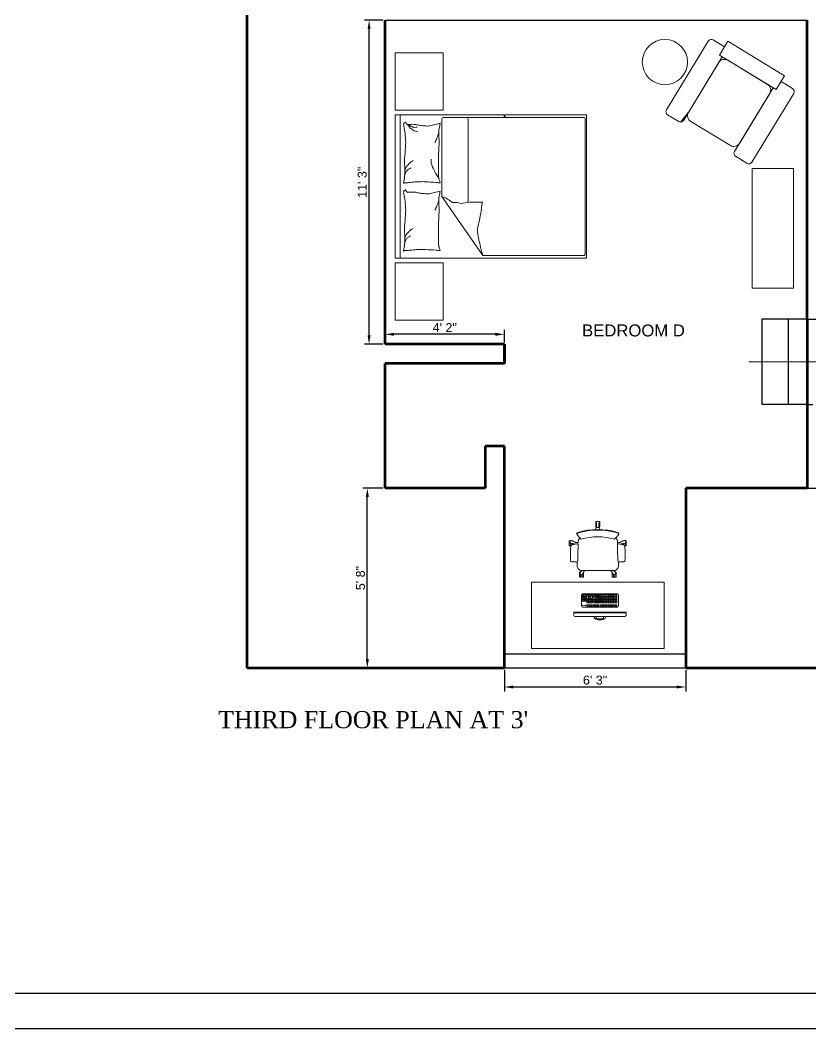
# Model space of a CAD drawing. Header units: millimetres. Extents: x 148 to 2418, y -847 to 707.
# Drawn here: x 1001.7 to 1333, y -847.5 to -424.7 of the extents above; entities that cross this region are included whole.
import ezdxf

# ---------------------------------------------------------------- set-up
doc = ezdxf.new("R2010")
doc.units = ezdxf.units.MM
doc.linetypes.add('ACAD_ISO03W100', pattern=[30, 12, -18])
for name, color, linetype in [('A-DECK-LITE', 250, 'Continuous'), ('A-DETL-FINE', 250, 'Continuous'), ('A-DETL-LITE', 250, 'Continuous'), ('A-DIMS-CRIT', 250, 'Continuous'), ('A-ROOM-NAME', 250, 'Continuous'), ('A-WALL-EXTR-HEVY', 250, 'Continuous'), ('A-WALL-INTR-MEDM', 250, 'Continuous'), ('Title Blocks', 250, 'Continuous')]:
    doc.layers.add(name, color=color, linetype=linetype)
doc.styles.add('DIM_FONT', font='SIMPLEX.shx', dxfattribs={"width": 0.8})
doc.styles.get("Standard").update_dxf_attribs({"font": 'Arial.ttf'})
doc.dimstyles.new('ISO-25', dxfattribs={"dimtxt": 2.5, "dimasz": 2.5, "dimexe": 1.25, "dimexo": 0.625, "dimtad": 1, "dimtxsty": 'Standard', "dimcen": 2.5, "dimadec": 0, "dimazin": 0, "dimtfac": 1, "dimtmove": 0, "dimatfit": 3, "dimfxl": 1, "dimarcsym": 0})

# ---------------------------------------------------------------- blocks, each defined once
blk = doc.blocks.new('*D30')
at = {"layer": 'A-DIMS-CRIT', "color": 0, "lineweight": -2, "transparency": 16777216}
for p, q in [((1153.65, -424.74), (1146.02, -424.74)), ((1147.89, -556.84), (1147.89, -428.49)), ((1153.65, -560.59), (1146.02, -560.59))]:
    blk.add_line(p, q, dxfattribs=at)
at = {"layer": 'A-DIMS-CRIT', "color": 0, "transparency": 16777216}
for points in [[(1147.27, -428.49), (1148.52, -428.49), (1147.89, -424.74)], [(1147.27, -556.84), (1148.52, -556.84), (1147.89, -560.59)]]:
    blk.add_solid(points, dxfattribs=at)
at = {"layer": 'Defpoints', "color": 0, "transparency": 16777216}
for p in [(1147.89, -424.74), (1154.58, -424.74), (1154.58, -560.59)]:
    blk.add_point(p, dxfattribs=at)
at = {"layer": 'A-DIMS-CRIT', "color": 0, "transparency": 16777216, "insert": (1145.04, -492.67), "char_height": 3.75, "attachment_point": 5, "rotation": 90}
blk.add_mtext('11\' 3"', dxfattribs=at)
blk = doc.blocks.new('*D36')
at = {"layer": 'A-WALL-EXTR-HEVY', "color": 0, "lineweight": -2, "transparency": 16777216}
for p, q in [((1204.57, -697.15), (1204.57, -706.08)), ((1280.57, -697.15), (1280.57, -706.08)), ((1208.32, -704.2), (1276.82, -704.2))]:
    blk.add_line(p, q, dxfattribs=at)
at = {"layer": 'A-WALL-EXTR-HEVY', "color": 0, "transparency": 16777216}
for points in [[(1208.32, -703.58), (1208.32, -704.83), (1204.57, -704.2)], [(1276.82, -703.58), (1276.82, -704.83), (1280.57, -704.2)]]:
    blk.add_solid(points, dxfattribs=at)
at = {"layer": 'Defpoints', "color": 0, "transparency": 16777216}
for p in [(1204.57, -696.21), (1280.57, -696.21), (1280.57, -704.2)]:
    blk.add_point(p, dxfattribs=at)
at = {"layer": 'A-WALL-EXTR-HEVY', "color": 0, "transparency": 16777216, "insert": (1242.57, -701.35), "char_height": 3.75, "attachment_point": 5}
blk.add_mtext('6\' 3"', dxfattribs=at)
blk = doc.blocks.new('*D38')
at = {"layer": 'A-WALL-EXTR-HEVY', "color": 0, "lineweight": -2, "transparency": 16777216}
for p, q in [((1153.65, -620.89), (1145.29, -620.89)), ((1147.16, -692.46), (1147.16, -624.64)), ((1203.63, -696.21), (1145.29, -696.21))]:
    blk.add_line(p, q, dxfattribs=at)
at = {"layer": 'A-WALL-EXTR-HEVY', "color": 0, "transparency": 16777216}
for points in [[(1146.54, -624.64), (1147.79, -624.64), (1147.16, -620.89)], [(1146.54, -692.46), (1147.79, -692.46), (1147.16, -696.21)]]:
    blk.add_solid(points, dxfattribs=at)
at = {"layer": 'Defpoints', "color": 0, "transparency": 16777216}
for p in [(1147.16, -620.89), (1154.58, -620.89), (1204.57, -696.21)]:
    blk.add_point(p, dxfattribs=at)
at = {"layer": 'A-WALL-EXTR-HEVY', "color": 0, "transparency": 16777216, "insert": (1144.31, -658.55), "char_height": 3.75, "attachment_point": 5, "rotation": 90}
blk.add_mtext('5\' 8"', dxfattribs=at)
blk = doc.blocks.new('*D39')
at = {"layer": 'A-WALL-EXTR-HEVY', "color": 0, "lineweight": -2, "transparency": 16777216}
for p, q in [((1154.58, -559.65), (1154.58, -554.52)), ((1200.82, -556.4), (1158.33, -556.4)), ((1204.57, -559.65), (1204.57, -554.52))]:
    blk.add_line(p, q, dxfattribs=at)
at = {"layer": 'A-WALL-EXTR-HEVY', "color": 0, "transparency": 16777216}
for points in [[(1158.33, -555.77), (1158.33, -557.02), (1154.58, -556.4)], [(1200.82, -555.77), (1200.82, -557.02), (1204.57, -556.4)]]:
    blk.add_solid(points, dxfattribs=at)
at = {"layer": 'Defpoints', "color": 0, "transparency": 16777216}
for p in [(1154.58, -556.4), (1154.58, -560.59), (1204.57, -560.59)]:
    blk.add_point(p, dxfattribs=at)
at = {"layer": 'A-WALL-EXTR-HEVY', "color": 0, "transparency": 16777216, "insert": (1179.58, -553.58), "char_height": 3.75, "attachment_point": 5}
blk.add_mtext('4\' 2"', dxfattribs=at)

msp = doc.modelspace()

# ---------------------------------------------------------------- linework, layer by layer
at = {"layer": 'A-DECK-LITE', "lineweight": 25}
msp.add_line((1323.472, -550.114), (1323.472, -585.838), dxfattribs=at)
at = {"layer": 'A-DETL-FINE', "lineweight": 9}
for p, q in [((1272.475, -462.32), (1289.968, -433.535)), ((1292.063, -433.024), (1296.817, -435.913)), ((1298.243, -433.588), (1294.696, -439.425)), ((1321.994, -448.022), (1298.243, -433.588)), ((1158.857, -438.415), (1178.883, -438.415)), ((1158.857, -462.446), (1158.857, -438.415)), ((1178.883, -438.415), (1178.883, -462.446)), ((1318.447, -453.859), (1294.696, -439.425)), ((1295.85, -440.133), (1279.716, -466.72)), ((1281.725, -463.409), (1294.441, -442.485)), ((1298.212, -441.564), (1314.833, -451.665)), ((1318.447, -453.859), (1321.994, -448.022)), ((1325.282, -453.323), (1320.528, -450.434)), ((1317.18, -453.089), (1300.976, -479.752)), ((1315.753, -455.436), (1303.037, -476.361)), ((1308.301, -484.203), (1325.793, -455.418)), ((1178.883, -462.446), (1158.857, -462.446)), ((1238.961, -464.446), (1158.857, -464.446)), ((1158.857, -464.446), (1158.857, -524.524)), ((1160.955, -464.446), (1160.955, -524.524)), ((1238.961, -524.524), (1238.961, -464.446)), ((1277.67, -467.262), (1272.987, -464.415)), ((1176.412, -468.265), (1173.105, -469.092)), ((1177.615, -467.964), (1176.412, -468.265)), ((1178.424, -498.63), (1178.424, -466.281)), ((1179.225, -465.48), (1237.672, -465.48)), ((1189.342, -466.281), (1189.342, -501.105)), ((1238.473, -466.281), (1238.473, -522.584)), ((1299.265, -477.281), (1282.645, -467.181)), ((1301.419, -481.805), (1306.206, -484.714)), ((1176.412, -496.671), (1173.105, -497.499)), ((1177.615, -496.37), (1176.412, -496.671)), ((1178.424, -498.63), (1195.542, -523.385)), ((1186.339, -501.534), (1190.161, -500.988)), ((1190.161, -500.988), (1195.373, -501.058)), ((1237.672, -523.385), (1195.542, -523.385)), ((1158.857, -524.524), (1238.961, -524.524)), ((1158.857, -526.422), (1178.883, -526.422)), ((1158.857, -550.453), (1158.857, -526.422)), ((1178.883, -526.422), (1178.883, -550.453)), ((1178.883, -550.453), (1158.857, -550.453)), ((1307.011, -567.976), (1364.445, -567.976)), ((1242.959, -637.312), (1242.827, -638.213)), ((1244.489, -637.312), (1242.959, -637.312)), ((1244.62, -638.213), (1244.489, -637.312)), ((1234.987, -644.238), (1232.961, -644.646)), ((1252.46, -644.24), (1254.485, -644.649)), ((1215.968, -660.302), (1271.492, -660.302)), ((1215.968, -688.064), (1215.968, -660.302)), ((1271.492, -660.302), (1271.492, -688.064)), ((1255.547, -672.786), (1233.654, -672.786)), ((1233.654, -672.786), (1233.654, -673.154)), ((1233.654, -674.195), (1233.654, -673.154)), ((1255.547, -673.154), (1233.654, -673.154)), ((1233.654, -673.154), (1233.654, -674.195)), ((1233.654, -673.154), (1255.547, -673.154)), ((1255.027, -674.716), (1234.174, -674.716)), ((1234.174, -674.716), (1255.027, -674.716)), ((1242.142, -675.018), (1242.142, -674.716)), ((1243.088, -674.716), (1246.113, -674.716)), ((1243.088, -675.659), (1243.088, -674.716)), ((1246.113, -675.659), (1243.088, -675.659)), ((1246.113, -674.716), (1246.113, -675.659)), ((1247.051, -674.999), (1247.051, -674.716)), ((1255.547, -673.154), (1255.547, -672.786)), ((1255.547, -673.154), (1255.547, -674.195)), ((1255.547, -674.195), (1255.547, -673.154)), ((1271.492, -688.064), (1215.968, -688.064))]:
    msp.add_line(p, q, dxfattribs=at)
at = {"layer": 'A-DETL-FINE', "lineweight": 9, "ltscale": 2}
for p, q in [((1243.02, -634.909), (1242.888, -635.033)), ((1242.888, -635.033), (1242.888, -636.868)), ((1242.888, -636.868), (1243.02, -636.991)), ((1243.02, -634.909), (1243.178, -634.909)), ((1243.02, -636.991), (1243.215, -636.991)), ((1243.224, -635.976), (1243.212, -637.312)), ((1244.207, -635.976), (1244.219, -637.312)), ((1244.412, -636.991), (1244.216, -636.991)), ((1244.412, -634.909), (1244.253, -634.909)), ((1244.412, -634.909), (1244.544, -635.033)), ((1244.543, -636.868), (1244.412, -636.991)), ((1244.544, -635.033), (1244.543, -636.868)), ((1231.908, -642.992), (1231.776, -643.116)), ((1231.776, -643.116), (1231.776, -644.951)), ((1231.776, -644.951), (1231.908, -645.074)), ((1231.908, -642.992), (1232.067, -642.992)), ((1231.908, -645.074), (1232.245, -645.074)), ((1232.245, -645.074), (1232.28, -645.039)), ((1232.28, -645.039), (1232.28, -643.981)), ((1232.315, -645.039), (1232.315, -644)), ((1232.315, -645.039), (1232.473, -645.039)), ((1232.892, -644.663), (1232.892, -644.04)), ((1232.927, -644.653), (1232.928, -644.042)), ((1233.076, -644.073), (1233.534, -644.226)), ((1233.3, -642.993), (1233.141, -642.993)), ((1233.3, -642.993), (1233.432, -643.116)), ((1233.38, -643.138), (1234.897, -643.616)), ((1233.432, -643.116), (1233.432, -643.155)), ((1233.432, -644.192), (1233.432, -644.41)), ((1234.182, -643.781), (1234.507, -643.701)), ((1235.408, -644.422), (1235.451, -643.425)), ((1252.038, -644.424), (1251.996, -643.428)), ((1254.066, -643.141), (1252.55, -643.619)), ((1253.265, -643.784), (1252.939, -643.704)), ((1254.37, -644.076), (1253.912, -644.229)), ((1254.014, -644.195), (1254.014, -644.413)), ((1254.147, -642.996), (1254.015, -643.119)), ((1254.015, -643.119), (1254.015, -643.157)), ((1254.147, -642.996), (1254.305, -642.996)), ((1254.519, -644.656), (1254.519, -644.045)), ((1254.554, -644.666), (1254.554, -644.043)), ((1255.131, -645.042), (1254.973, -645.042)), ((1255.131, -645.042), (1255.131, -644.003)), ((1255.166, -645.042), (1255.166, -643.984)), ((1255.201, -645.078), (1255.166, -645.042)), ((1255.538, -645.078), (1255.201, -645.078)), ((1255.538, -642.996), (1255.38, -642.996)), ((1255.538, -642.996), (1255.67, -643.119)), ((1255.67, -644.954), (1255.538, -645.078)), ((1255.67, -643.119), (1255.67, -644.954)), ((1234.559, -651.773), (1233.098, -651.785)), ((1235.03, -653.313), (1235.102, -651.61)), ((1252.414, -653.315), (1252.342, -651.612)), ((1254.346, -651.788), (1252.885, -651.775)), ((1236.162, -656.058), (1236.03, -656.182)), ((1236.03, -656.182), (1236.03, -658.017)), ((1236.03, -658.017), (1236.162, -658.14)), ((1236.162, -656.058), (1236.337, -656.058)), ((1236.162, -658.14), (1236.499, -658.14)), ((1236.499, -658.14), (1236.534, -658.105)), ((1236.534, -658.105), (1236.534, -657.047)), ((1236.569, -658.105), (1236.569, -657.065)), ((1236.569, -658.105), (1237.146, -658.105)), ((1236.846, -655.649), (1237.042, -655.374)), ((1236.932, -655.374), (1250.528, -655.376)), ((1237.146, -658.105), (1237.146, -657.066)), ((1237.181, -658.105), (1237.181, -657.047)), ((1237.217, -658.14), (1237.181, -658.105)), ((1237.554, -658.14), (1237.217, -658.14)), ((1237.685, -658.017), (1237.554, -658.14)), ((1237.641, -656.226), (1238.272, -655.375)), ((1237.686, -656.166), (1237.685, -658.017)), ((1249.802, -656.228), (1249.171, -655.376)), ((1249.757, -656.168), (1249.757, -658.019)), ((1249.757, -658.019), (1249.889, -658.142)), ((1249.889, -658.142), (1250.226, -658.142)), ((1250.226, -658.142), (1250.261, -658.107)), ((1250.261, -658.107), (1250.261, -657.049)), ((1250.296, -658.107), (1250.296, -657.067)), ((1250.873, -658.107), (1250.296, -658.107)), ((1250.597, -655.651), (1250.401, -655.376)), ((1250.873, -658.107), (1250.873, -657.067)), ((1250.908, -658.107), (1250.908, -657.049)), ((1250.944, -658.142), (1250.908, -658.107)), ((1251.281, -658.142), (1250.944, -658.142)), ((1251.281, -656.06), (1251.106, -656.06)), ((1251.281, -656.06), (1251.413, -656.184)), ((1251.413, -658.019), (1251.281, -658.142)), ((1251.413, -656.184), (1251.413, -658.019))]:
    msp.add_line(p, q, dxfattribs=at)
at = {"layer": 'A-DETL-FINE', "lineweight": 5}
for p, q in [((1236.843, -665.683), (1236.843, -670.195)), ((1236.898, -665.57), (1237.51, -665.57)), ((1236.898, -665.57), (1236.898, -666.119)), ((1237.51, -666.119), (1236.898, -666.119)), ((1236.898, -666.224), (1237.51, -666.224)), ((1236.898, -666.224), (1236.898, -666.773)), ((1237.51, -666.773), (1236.898, -666.773)), ((1236.898, -666.964), (1237.51, -666.964)), ((1236.898, -666.964), (1236.898, -667.513)), ((1237.51, -667.513), (1236.898, -667.513)), ((1236.898, -667.688), (1237.51, -667.688)), ((1236.898, -667.688), (1236.898, -668.237)), ((1251.939, -665.163), (1237.364, -665.163)), ((1237.51, -665.57), (1237.51, -666.119)), ((1237.51, -666.224), (1237.51, -666.773)), ((1237.51, -666.964), (1237.51, -667.513)), ((1237.51, -667.688), (1237.51, -668.237)), ((1237.598, -665.57), (1238.911, -665.57)), ((1237.598, -665.57), (1237.598, -666.119)), ((1238.911, -666.119), (1237.598, -666.119)), ((1237.598, -666.224), (1238.21, -666.224)), ((1237.598, -666.224), (1237.598, -666.773)), ((1238.21, -666.773), (1237.598, -666.773)), ((1237.598, -666.964), (1238.21, -666.964)), ((1237.598, -666.964), (1237.598, -667.513)), ((1238.21, -667.513), (1237.598, -667.513)), ((1237.598, -667.688), (1238.21, -667.688)), ((1237.598, -667.688), (1237.598, -668.237)), ((1238.21, -666.224), (1238.21, -666.773)), ((1238.21, -666.964), (1238.21, -667.513)), ((1238.21, -667.688), (1238.21, -668.237)), ((1238.299, -665.57), (1238.911, -665.57)), ((1238.911, -666.119), (1238.299, -666.119)), ((1238.299, -666.224), (1238.911, -666.224)), ((1238.299, -666.224), (1238.299, -666.773)), ((1238.911, -666.773), (1238.299, -666.773)), ((1238.299, -666.964), (1238.911, -666.964)), ((1238.299, -666.964), (1238.299, -667.513)), ((1238.911, -667.513), (1238.299, -667.513)), ((1238.299, -667.688), (1238.911, -667.688)), ((1238.299, -667.688), (1238.299, -668.237)), ((1238.911, -665.57), (1238.911, -666.119)), ((1238.911, -666.224), (1238.911, -666.773)), ((1238.911, -666.964), (1238.911, -667.513)), ((1238.911, -667.688), (1238.911, -668.237)), ((1239.158, -665.57), (1239.769, -665.57)), ((1239.158, -665.57), (1239.158, -666.119)), ((1239.769, -666.119), (1239.158, -666.119)), ((1239.158, -666.964), (1239.769, -666.964)), ((1239.158, -666.964), (1239.158, -667.513)), ((1239.769, -667.513), (1239.158, -667.513)), ((1239.158, -667.688), (1239.769, -667.688)), ((1239.158, -667.688), (1239.158, -668.237)), ((1239.769, -665.57), (1239.769, -666.119)), ((1239.769, -665.57), (1239.769, -666.119)), ((1239.769, -666.964), (1239.769, -667.513)), ((1239.769, -666.964), (1239.769, -667.513)), ((1239.769, -667.688), (1239.769, -668.237)), ((1239.769, -667.688), (1239.769, -668.237)), ((1239.859, -665.567), (1240.471, -665.567)), ((1239.859, -665.567), (1239.859, -666.116)), ((1240.471, -666.116), (1239.859, -666.116)), ((1239.859, -666.294), (1240.471, -666.294)), ((1239.859, -666.294), (1239.859, -666.843)), ((1240.471, -666.843), (1239.859, -666.843)), ((1239.859, -666.964), (1240.471, -666.964)), ((1239.859, -666.964), (1239.859, -667.513)), ((1240.471, -667.513), (1239.859, -667.513)), ((1239.859, -667.688), (1240.471, -667.688)), ((1239.859, -667.688), (1239.859, -668.237)), ((1240.471, -665.567), (1240.471, -666.116)), ((1240.471, -665.567), (1240.471, -666.116)), ((1240.471, -666.294), (1240.471, -666.843)), ((1240.471, -666.294), (1240.471, -666.843)), ((1240.471, -666.964), (1240.471, -667.513)), ((1240.471, -666.964), (1240.471, -667.513)), ((1240.471, -667.688), (1240.471, -668.237)), ((1240.471, -667.688), (1240.471, -668.237)), ((1240.56, -665.57), (1241.172, -665.57)), ((1240.56, -665.57), (1240.56, -666.119)), ((1241.172, -666.119), (1240.56, -666.119)), ((1240.56, -666.964), (1241.172, -666.964)), ((1240.56, -666.964), (1240.56, -667.513)), ((1241.172, -667.513), (1240.56, -667.513)), ((1240.56, -667.688), (1241.172, -667.688)), ((1240.56, -667.688), (1240.56, -668.237)), ((1241.172, -665.57), (1241.172, -666.119)), ((1241.172, -665.57), (1241.172, -666.119)), ((1241.172, -666.964), (1241.172, -667.513)), ((1241.172, -666.964), (1241.172, -667.513)), ((1241.172, -667.688), (1241.172, -668.237)), ((1241.172, -667.688), (1241.172, -668.237)), ((1241.501, -665.566), (1242.529, -665.566)), ((1241.501, -666.11), (1241.501, -665.566)), ((1242.529, -666.115), (1241.501, -666.115)), ((1241.501, -666.224), (1243.233, -666.224)), ((1241.501, -666.768), (1241.501, -666.224)), ((1243.233, -666.768), (1241.501, -666.768)), ((1241.501, -667.507), (1241.501, -666.958)), ((1241.501, -666.958), (1242.793, -666.958)), ((1242.793, -667.507), (1241.501, -667.507)), ((1241.501, -668.232), (1241.501, -667.683)), ((1241.501, -667.683), (1242.4, -667.683)), ((1242.4, -667.683), (1242.4, -668.232)), ((1242.529, -665.566), (1242.529, -666.115)), ((1242.621, -665.566), (1243.233, -665.566)), ((1242.621, -665.566), (1243.233, -665.566)), ((1242.621, -665.566), (1242.621, -666.115)), ((1243.233, -666.115), (1242.621, -666.115)), ((1242.621, -667.688), (1243.233, -667.688)), ((1242.621, -667.688), (1242.621, -668.237)), ((1242.793, -666.958), (1242.793, -667.507)), ((1243.233, -665.566), (1243.233, -666.11)), ((1243.233, -665.566), (1243.233, -666.115)), ((1243.233, -665.566), (1243.233, -666.115)), ((1243.233, -666.224), (1243.233, -666.768)), ((1243.233, -667.688), (1243.233, -668.237)), ((1243.233, -667.688), (1243.233, -668.237)), ((1243.322, -665.566), (1243.934, -665.566)), ((1243.322, -665.566), (1243.322, -666.115)), ((1243.934, -666.115), (1243.322, -666.115)), ((1243.322, -666.224), (1243.934, -666.224)), ((1243.322, -666.224), (1243.322, -666.773)), ((1243.934, -666.773), (1243.322, -666.773)), ((1243.322, -666.964), (1243.934, -666.964)), ((1243.322, -666.964), (1243.322, -667.513)), ((1243.934, -667.513), (1243.322, -667.513)), ((1243.322, -667.688), (1243.934, -667.688)), ((1243.322, -667.688), (1243.322, -668.237)), ((1243.934, -665.566), (1243.934, -666.115)), ((1243.934, -665.566), (1243.934, -666.115)), ((1243.934, -666.224), (1243.934, -666.773)), ((1243.934, -666.224), (1243.934, -666.773)), ((1243.934, -666.964), (1243.934, -667.513)), ((1243.934, -666.964), (1243.934, -667.513)), ((1243.934, -667.688), (1243.934, -668.237)), ((1243.934, -667.688), (1243.934, -668.237)), ((1244.023, -665.566), (1244.635, -665.566)), ((1244.023, -665.566), (1244.023, -666.115)), ((1244.635, -666.115), (1244.023, -666.115)), ((1244.023, -666.224), (1244.635, -666.224)), ((1244.023, -666.224), (1244.023, -666.773)), ((1244.635, -666.773), (1244.023, -666.773)), ((1244.023, -666.964), (1244.635, -666.964)), ((1244.023, -666.964), (1244.023, -667.513)), ((1244.635, -667.513), (1244.023, -667.513)), ((1244.023, -667.688), (1244.635, -667.688)), ((1244.023, -667.688), (1244.023, -668.237)), ((1244.635, -665.566), (1244.635, -666.115)), ((1244.635, -665.566), (1244.635, -666.115)), ((1244.635, -666.224), (1244.635, -666.773)), ((1244.635, -666.224), (1244.635, -666.773)), ((1244.635, -666.964), (1244.635, -667.513)), ((1244.635, -666.964), (1244.635, -667.513)), ((1244.635, -667.688), (1244.635, -668.237)), ((1244.635, -667.688), (1244.635, -668.237)), ((1244.725, -665.566), (1248.142, -665.566)), ((1244.725, -665.566), (1244.725, -666.115)), ((1248.142, -666.115), (1244.725, -666.115)), ((1244.725, -666.224), (1245.336, -666.224)), ((1244.725, -666.224), (1244.725, -666.773)), ((1245.336, -666.773), (1244.725, -666.773)), ((1244.725, -666.964), (1245.336, -666.964)), ((1244.725, -666.964), (1244.725, -667.513)), ((1245.336, -667.513), (1244.725, -667.513)), ((1244.725, -667.688), (1245.336, -667.688)), ((1244.725, -667.688), (1244.725, -668.237)), ((1245.336, -666.224), (1245.336, -666.773)), ((1245.336, -666.224), (1245.336, -666.773)), ((1245.336, -666.964), (1245.336, -667.513)), ((1245.336, -666.964), (1245.336, -667.513)), ((1245.336, -667.688), (1245.336, -668.237)), ((1245.336, -667.688), (1245.336, -668.237)), ((1245.426, -665.566), (1246.038, -665.566)), ((1246.038, -666.115), (1245.426, -666.115)), ((1245.426, -666.224), (1246.038, -666.224)), ((1245.426, -666.224), (1245.426, -666.773)), ((1246.038, -666.773), (1245.426, -666.773)), ((1245.426, -666.964), (1246.038, -666.964)), ((1245.426, -666.964), (1245.426, -667.513)), ((1246.038, -667.513), (1245.426, -667.513)), ((1245.426, -667.688), (1246.038, -667.688)), ((1245.426, -667.688), (1245.426, -668.237)), ((1246.038, -666.224), (1246.038, -666.773)), ((1246.038, -666.224), (1246.038, -666.773)), ((1246.038, -666.964), (1246.038, -667.513)), ((1246.038, -666.964), (1246.038, -667.513)), ((1246.038, -667.688), (1246.038, -668.237)), ((1246.038, -667.688), (1246.038, -668.237)), ((1246.127, -665.566), (1246.739, -665.566)), ((1246.739, -666.115), (1246.127, -666.115)), ((1246.127, -666.224), (1246.739, -666.224)), ((1246.127, -666.224), (1246.127, -666.773)), ((1246.739, -666.773), (1246.127, -666.773)), ((1246.127, -666.964), (1246.739, -666.964)), ((1246.127, -666.964), (1246.127, -667.513)), ((1246.739, -667.513), (1246.127, -667.513)), ((1246.127, -667.688), (1246.739, -667.688)), ((1246.127, -667.688), (1246.127, -668.237)), ((1246.739, -666.224), (1246.739, -666.773)), ((1246.739, -666.224), (1246.739, -666.773)), ((1246.739, -666.964), (1246.739, -667.513)), ((1246.739, -666.964), (1246.739, -667.513)), ((1246.739, -667.688), (1246.739, -668.237)), ((1246.739, -667.688), (1246.739, -668.237)), ((1246.828, -665.566), (1247.44, -665.566)), ((1247.44, -666.115), (1246.828, -666.115)), ((1246.828, -666.224), (1247.44, -666.224)), ((1246.828, -666.224), (1246.828, -666.773)), ((1247.44, -666.773), (1246.828, -666.773)), ((1246.828, -666.964), (1247.44, -666.964)), ((1246.828, -666.964), (1246.828, -667.513)), ((1247.44, -667.513), (1246.828, -667.513)), ((1246.828, -667.688), (1247.44, -667.688)), ((1246.828, -667.688), (1246.828, -668.237)), ((1247.44, -666.224), (1247.44, -666.773)), ((1247.44, -666.224), (1247.44, -666.773)), ((1247.44, -666.964), (1247.44, -667.513)), ((1247.44, -666.964), (1247.44, -667.513)), ((1247.44, -667.688), (1247.44, -668.237)), ((1247.44, -667.688), (1247.44, -668.237)), ((1247.53, -665.566), (1248.142, -665.566)), ((1248.142, -666.115), (1247.53, -666.115)), ((1247.53, -666.224), (1248.142, -666.224)), ((1247.53, -666.224), (1247.53, -666.773)), ((1248.142, -666.773), (1247.53, -666.773)), ((1247.53, -666.964), (1248.142, -666.964)), ((1247.53, -666.964), (1247.53, -667.513)), ((1248.142, -667.513), (1247.53, -667.513)), ((1247.53, -667.688), (1248.142, -667.688)), ((1247.53, -667.688), (1247.53, -668.237)), ((1248.142, -665.566), (1248.142, -666.115)), ((1248.142, -665.566), (1248.142, -666.115)), ((1248.142, -666.224), (1248.142, -666.773)), ((1248.142, -666.224), (1248.142, -666.773)), ((1248.142, -666.964), (1248.142, -667.513)), ((1248.142, -666.964), (1248.142, -667.513)), ((1248.142, -667.688), (1248.142, -668.237)), ((1248.142, -667.688), (1248.142, -668.237)), ((1248.231, -665.566), (1248.843, -665.566)), ((1248.231, -665.566), (1248.231, -666.115)), ((1248.843, -666.115), (1248.231, -666.115)), ((1248.231, -666.224), (1248.843, -666.224)), ((1248.231, -666.224), (1248.231, -666.773)), ((1248.843, -666.773), (1248.231, -666.773)), ((1248.231, -666.964), (1248.843, -666.964)), ((1248.231, -666.964), (1248.231, -667.513)), ((1248.843, -667.513), (1248.231, -667.513)), ((1248.231, -667.688), (1248.843, -667.688)), ((1248.231, -667.688), (1248.231, -668.237)), ((1248.843, -665.566), (1248.843, -666.115)), ((1248.843, -665.566), (1248.843, -666.115)), ((1248.843, -666.224), (1248.843, -666.773)), ((1248.843, -666.224), (1248.843, -666.773)), ((1248.843, -666.964), (1248.843, -667.513)), ((1248.843, -666.964), (1248.843, -667.513)), ((1248.843, -667.688), (1248.843, -668.237)), ((1248.843, -667.688), (1248.843, -668.237)), ((1248.932, -665.566), (1249.544, -665.566)), ((1248.932, -665.566), (1248.932, -666.115)), ((1249.544, -666.115), (1248.932, -666.115)), ((1248.932, -666.224), (1249.544, -666.224)), ((1248.932, -666.224), (1248.932, -666.773)), ((1249.544, -666.773), (1248.932, -666.773)), ((1248.932, -666.964), (1249.544, -666.964)), ((1248.932, -666.964), (1248.932, -667.513)), ((1249.544, -667.513), (1248.932, -667.513)), ((1248.932, -667.688), (1249.544, -667.688)), ((1248.932, -667.688), (1248.932, -668.237)), ((1249.544, -665.566), (1249.544, -666.115)), ((1249.544, -665.566), (1249.544, -666.115)), ((1249.544, -666.224), (1249.544, -666.773)), ((1249.544, -666.224), (1249.544, -666.773)), ((1249.544, -666.964), (1249.544, -667.513)), ((1249.544, -666.964), (1249.544, -667.513)), ((1249.544, -667.688), (1249.544, -668.237)), ((1249.544, -667.688), (1249.544, -668.237)), ((1249.634, -665.566), (1250.245, -665.566)), ((1249.634, -665.566), (1249.634, -666.115)), ((1250.245, -666.115), (1249.634, -666.115)), ((1249.634, -666.224), (1250.245, -666.224)), ((1249.634, -666.224), (1249.634, -666.773)), ((1250.245, -666.773), (1249.634, -666.773)), ((1249.634, -666.964), (1250.245, -666.964)), ((1249.634, -666.964), (1249.634, -667.513)), ((1250.245, -667.513), (1249.634, -667.513)), ((1249.634, -667.688), (1250.245, -667.688)), ((1249.634, -667.688), (1249.634, -668.237)), ((1250.245, -665.566), (1250.245, -666.115)), ((1250.245, -665.566), (1250.245, -666.115)), ((1250.245, -666.224), (1250.245, -666.773)), ((1250.245, -666.224), (1250.245, -666.773)), ((1250.245, -666.964), (1250.245, -667.513)), ((1250.245, -666.964), (1250.245, -667.513)), ((1250.245, -667.688), (1250.245, -668.237)), ((1250.245, -667.688), (1250.245, -668.237)), ((1250.335, -665.566), (1251.648, -665.566)), ((1250.335, -665.566), (1250.947, -665.566)), ((1250.335, -665.566), (1250.335, -666.115)), ((1251.648, -666.115), (1250.335, -666.115)), ((1250.947, -666.115), (1250.335, -666.115)), ((1250.335, -666.224), (1251.648, -666.224)), ((1250.335, -666.224), (1250.947, -666.224)), ((1250.335, -666.224), (1250.335, -666.773)), ((1251.648, -666.773), (1250.335, -666.773)), ((1250.947, -666.773), (1250.335, -666.773)), ((1250.335, -666.964), (1250.947, -666.964)), ((1250.335, -666.964), (1250.335, -667.513)), ((1250.947, -667.513), (1250.335, -667.513)), ((1250.335, -667.688), (1250.947, -667.688)), ((1250.335, -667.688), (1250.335, -668.237)), ((1250.947, -666.964), (1250.947, -667.513)), ((1250.947, -666.964), (1250.947, -667.513)), ((1250.947, -667.688), (1250.947, -668.237)), ((1250.947, -667.688), (1250.947, -668.237)), ((1251.036, -666.964), (1251.648, -666.964)), ((1251.036, -666.964), (1251.036, -667.513)), ((1251.648, -667.513), (1251.036, -667.513)), ((1251.036, -667.688), (1251.648, -667.688)), ((1251.036, -667.688), (1251.036, -668.237)), ((1251.648, -665.566), (1251.648, -666.115)), ((1251.648, -666.224), (1251.648, -666.773)), ((1251.648, -666.964), (1251.648, -667.513)), ((1251.648, -667.688), (1251.648, -668.237)), ((1252.459, -670.195), (1252.459, -665.683)), ((1237.51, -668.237), (1236.898, -668.237)), ((1237.364, -670.715), (1251.939, -670.715)), ((1238.21, -668.237), (1237.598, -668.237)), ((1238.911, -668.237), (1238.299, -668.237)), ((1239.769, -668.237), (1239.158, -668.237)), ((1239.158, -668.443), (1239.769, -668.443)), ((1239.158, -668.443), (1239.158, -668.991)), ((1239.769, -668.991), (1239.158, -668.991)), ((1239.158, -669.718), (1239.769, -669.718)), ((1239.158, -669.718), (1239.158, -670.267)), ((1239.769, -670.267), (1239.158, -670.267)), ((1239.769, -668.443), (1239.769, -668.991)), ((1239.769, -668.443), (1239.769, -668.991)), ((1239.769, -669.718), (1239.769, -670.267)), ((1239.769, -669.718), (1239.769, -670.267)), ((1240.471, -668.237), (1239.859, -668.237)), ((1239.859, -668.443), (1240.471, -668.443)), ((1239.859, -668.443), (1239.859, -668.991)), ((1240.471, -668.991), (1239.859, -668.991)), ((1239.859, -669.718), (1240.471, -669.718)), ((1239.859, -669.718), (1239.859, -670.267)), ((1240.471, -670.267), (1239.859, -670.267)), ((1240.471, -668.443), (1240.471, -668.991)), ((1240.471, -668.443), (1240.471, -668.991)), ((1240.471, -669.718), (1240.471, -670.267)), ((1240.471, -669.718), (1240.471, -670.267)), ((1241.172, -668.237), (1240.56, -668.237)), ((1240.56, -668.443), (1241.172, -668.443)), ((1240.56, -668.443), (1240.56, -668.991)), ((1241.172, -668.991), (1240.56, -668.991)), ((1240.56, -669.718), (1241.172, -669.718)), ((1240.56, -669.718), (1240.56, -670.267)), ((1241.172, -670.267), (1240.56, -670.267)), ((1241.172, -668.443), (1241.172, -668.991)), ((1241.172, -668.443), (1241.172, -668.991)), ((1241.172, -669.718), (1241.172, -670.267)), ((1241.172, -669.718), (1241.172, -670.267)), ((1242.4, -668.232), (1241.501, -668.232)), ((1241.501, -668.986), (1241.501, -668.437)), ((1241.501, -668.437), (1242.52, -668.437)), ((1242.52, -668.986), (1241.501, -668.986)), ((1241.63, -669.714), (1242.242, -669.714)), ((1241.63, -669.714), (1241.63, -670.262)), ((1242.242, -670.262), (1241.63, -670.262)), ((1242.242, -669.714), (1242.242, -670.262)), ((1242.242, -669.714), (1242.242, -670.262)), ((1242.331, -669.714), (1242.943, -669.714)), ((1242.331, -669.714), (1242.331, -670.262)), ((1242.943, -670.262), (1242.331, -670.262)), ((1242.52, -668.437), (1242.52, -668.986)), ((1243.233, -668.237), (1242.621, -668.237)), ((1242.621, -668.443), (1243.233, -668.443)), ((1242.621, -668.443), (1242.621, -668.991)), ((1243.233, -668.991), (1242.621, -668.991)), ((1242.943, -669.714), (1242.943, -670.262)), ((1242.943, -669.714), (1242.943, -670.262)), ((1243.033, -669.712), (1243.644, -669.712)), ((1243.033, -669.712), (1243.033, -670.261)), ((1243.644, -670.261), (1243.033, -670.261)), ((1243.233, -668.443), (1243.233, -668.991)), ((1243.233, -668.443), (1243.233, -668.991)), ((1243.934, -668.237), (1243.322, -668.237)), ((1243.322, -668.443), (1243.934, -668.443)), ((1243.322, -668.443), (1243.322, -668.991)), ((1243.934, -668.991), (1243.322, -668.991)), ((1243.644, -669.712), (1243.644, -670.261)), ((1243.644, -669.712), (1243.644, -670.261)), ((1243.734, -669.712), (1244.346, -669.712)), ((1243.734, -669.712), (1243.734, -670.261)), ((1244.346, -670.261), (1243.734, -670.261)), ((1243.934, -668.443), (1243.934, -668.991)), ((1243.934, -668.443), (1243.934, -668.991)), ((1244.635, -668.237), (1244.023, -668.237)), ((1244.023, -668.443), (1244.635, -668.443)), ((1244.023, -668.443), (1244.023, -668.991)), ((1244.635, -668.991), (1244.023, -668.991)), ((1244.346, -669.712), (1244.346, -670.261)), ((1244.346, -669.712), (1244.346, -670.261)), ((1244.635, -668.443), (1244.635, -668.991)), ((1244.635, -668.443), (1244.635, -668.991)), ((1245.336, -668.237), (1244.725, -668.237)), ((1244.725, -668.443), (1245.336, -668.443)), ((1244.725, -668.443), (1244.725, -668.991)), ((1245.336, -668.991), (1244.725, -668.991)), ((1244.787, -669.714), (1245.399, -669.714)), ((1244.787, -669.714), (1244.787, -670.262)), ((1245.399, -670.262), (1244.787, -670.262)), ((1245.336, -668.443), (1245.336, -668.991)), ((1245.336, -668.443), (1245.336, -668.991)), ((1245.399, -669.714), (1245.399, -670.262)), ((1245.399, -669.714), (1245.399, -670.262)), ((1246.038, -668.237), (1245.426, -668.237)), ((1245.426, -668.443), (1246.038, -668.443)), ((1245.426, -668.443), (1245.426, -668.991)), ((1246.038, -668.991), (1245.426, -668.991)), ((1245.488, -669.714), (1246.1, -669.714)), ((1245.488, -669.714), (1245.488, -670.262)), ((1246.1, -670.262), (1245.488, -670.262)), ((1246.038, -668.443), (1246.038, -668.991)), ((1246.038, -668.443), (1246.038, -668.991)), ((1246.1, -669.714), (1246.1, -670.262)), ((1246.1, -669.714), (1246.1, -670.262)), ((1246.739, -668.237), (1246.127, -668.237)), ((1246.127, -668.443), (1246.739, -668.443)), ((1246.127, -668.443), (1246.127, -668.991)), ((1246.739, -668.991), (1246.127, -668.991)), ((1246.189, -669.714), (1246.801, -669.714)), ((1246.189, -669.714), (1246.189, -670.262)), ((1246.801, -670.262), (1246.189, -670.262)), ((1246.739, -668.443), (1246.739, -668.991)), ((1246.739, -668.443), (1246.739, -668.991)), ((1246.801, -669.714), (1246.801, -670.262)), ((1246.801, -669.714), (1246.801, -670.262)), ((1247.44, -668.237), (1246.828, -668.237)), ((1246.828, -668.443), (1247.44, -668.443)), ((1246.828, -668.443), (1246.828, -668.991)), ((1247.44, -668.991), (1246.828, -668.991)), ((1246.891, -669.714), (1247.503, -669.714)), ((1246.891, -669.714), (1246.891, -670.262)), ((1247.503, -670.262), (1246.891, -670.262)), ((1247.44, -668.443), (1247.44, -668.991)), ((1247.44, -668.443), (1247.44, -668.991)), ((1247.503, -669.714), (1247.503, -670.262)), ((1247.503, -669.714), (1247.503, -670.262)), ((1248.142, -668.237), (1247.53, -668.237)), ((1247.53, -668.443), (1248.142, -668.443)), ((1247.53, -668.443), (1247.53, -668.991)), ((1248.142, -668.991), (1247.53, -668.991)), ((1247.931, -669.714), (1248.543, -669.714)), ((1247.931, -669.714), (1247.931, -670.262)), ((1248.543, -670.262), (1247.931, -670.262)), ((1248.142, -668.443), (1248.142, -668.991)), ((1248.142, -668.443), (1248.142, -668.991)), ((1248.843, -668.237), (1248.231, -668.237)), ((1248.231, -668.443), (1248.843, -668.443)), ((1248.231, -668.443), (1248.231, -668.991)), ((1248.843, -668.991), (1248.231, -668.991)), ((1248.543, -669.714), (1248.543, -670.262)), ((1248.543, -669.714), (1248.543, -670.262)), ((1248.632, -669.714), (1249.244, -669.714)), ((1248.632, -669.714), (1248.632, -670.262)), ((1249.244, -670.262), (1248.632, -670.262)), ((1248.843, -668.443), (1248.843, -668.991)), ((1248.843, -668.443), (1248.843, -668.991)), ((1249.544, -668.237), (1248.932, -668.237)), ((1248.932, -668.443), (1249.544, -668.443)), ((1248.932, -668.443), (1248.932, -668.991)), ((1249.544, -668.991), (1248.932, -668.991)), ((1249.244, -669.714), (1249.244, -670.262)), ((1249.244, -669.714), (1249.244, -670.262)), ((1249.334, -669.714), (1249.945, -669.714)), ((1249.334, -669.714), (1249.334, -670.262)), ((1249.945, -670.262), (1249.334, -670.262)), ((1249.544, -668.443), (1249.544, -668.991)), ((1249.544, -668.443), (1249.544, -668.991)), ((1250.245, -668.237), (1249.634, -668.237)), ((1249.634, -668.443), (1250.245, -668.443)), ((1249.634, -668.443), (1249.634, -668.991)), ((1250.245, -668.991), (1249.634, -668.991)), ((1249.945, -669.714), (1249.945, -670.262)), ((1249.945, -669.714), (1249.945, -670.262)), ((1250.035, -669.714), (1250.647, -669.714)), ((1250.035, -669.714), (1250.035, -670.262)), ((1250.647, -670.262), (1250.035, -670.262)), ((1250.245, -668.443), (1250.245, -668.991)), ((1250.245, -668.443), (1250.245, -668.991)), ((1250.947, -668.237), (1250.335, -668.237)), ((1250.335, -668.443), (1250.947, -668.443)), ((1250.335, -668.443), (1250.335, -668.991)), ((1250.947, -668.991), (1250.335, -668.991)), ((1250.647, -669.714), (1250.647, -670.262)), ((1250.647, -669.714), (1250.647, -670.262)), ((1250.947, -668.443), (1250.947, -668.991)), ((1250.947, -668.443), (1250.947, -668.991)), ((1251.648, -668.237), (1251.036, -668.237)), ((1251.036, -668.443), (1251.648, -668.443)), ((1251.036, -668.443), (1251.036, -668.991)), ((1251.648, -668.991), (1251.036, -668.991)), ((1251.036, -669.714), (1251.648, -669.714)), ((1251.036, -669.714), (1251.036, -670.262)), ((1251.648, -670.262), (1251.036, -670.262)), ((1251.648, -668.443), (1251.648, -668.991)), ((1251.648, -669.714), (1251.648, -670.262))]:
    msp.add_line(p, q, dxfattribs=at)
at = {"layer": 'A-DETL-FINE', "lineweight": 9}
msp.add_lwpolyline([(1308.417, -486.931), (1325.763, -486.931), (1325.763, -537.027), (1308.417, -537.027)], close=True, dxfattribs=at)
msp.add_circle((1271.829, -442.316), 9.477, dxfattribs=at)
at = {"layer": 'A-DETL-FINE', "lineweight": 5}
for centre in [(1237.211, -669.971), (1237.9, -669.971), (1238.587, -669.971)]:
    msp.add_circle(centre, 0.09, dxfattribs=at)
at = {"layer": 'A-DETL-FINE', "lineweight": 9}
for centre, radius, start, end in [((1291.271, -434.327), 1.525, 58.71275, 148.71275), ((1296.787, -443.91), 2.745, 58.71275, 148.71275), ((1313.407, -454.011), 2.745, 328.71275, 58.71275), ((1324.49, -454.626), 1.525, 328.71275, 58.71275), ((1273.779, -463.112), 1.525, 148.71275, 238.71275), ((1284.071, -464.835), 2.745, 148.71275, 238.71275), ((1158.811, -467.739), 3.621, 348.72762, 0), ((1155.978, -469.393), 6.454, 0, 8.43719), ((1162.667, -467.268), 0.526, 243.41948, 348.72762), ((1164.548, -467.266), 1.369, 184.40021, 243.41948), ((1163.923, -448.786), 19.699, 270, 276.23236), ((1159.965, -472.44), 5.605, 27.20359, 44.90238), ((1162.195, -471.122), 3.599, 36.26407, 48.55709), ((1164.194, -470.897), 2.107, 48.55709, 64.64488), ((1167.436, -460.315), 8.17, 260.31563, 270), ((1174.901, -433.955), 35.327, 257.80162, 260.31563), ((1167.189, -481.356), 12.701, 77.80162, 81.99495), ((1168.646, -495.299), 26.385, 81.99495, 87.33512), ((1172.979, -471.801), 2.712, 87.33512, 104.04519), ((1186.318, -471.766), 9.199, 162.61359, 170.5159), ((1188.356, -469.789), 10.844, 170.5159, 175.91706), ((1177.651, -467.967), 0.0367, 175.91706, 284.04494), ((1179.225, -466.281), 0.801, 90, 180), ((1188.541, -466.281), 0.801, 0, 90), ((1237.672, -466.281), 0.801, 0, 90), ((1278.413, -465.928), 1.525, 238.71275, 328.71275), ((1150.684, -472.705), 12.206, 8.43719, 15.74398), ((1172.376, -469.64), 9.702, 187.54685, 195.74398), ((1190.381, -472.273), 27.343, 180, 187.54685), ((1162.37, -474.854), 5.605, 44.90238, 62.60117), ((1163.34, -474.936), 6.052, 64.64488, 68.18508), ((1163.281, -477.262), 8.233, 68.18508, 71.2201), ((1166.34, -471.868), 2.249, 71.2201, 90), ((1164.747, -476.271), 5.605, 62.60117, 73.48502), ((1167.994, -473.285), 3.666, 90, 104.68511), ((1166.776, -476.873), 5.605, 73.48502, 84.36887), ((1204.162, -484.123), 29.585, 158.34226, 160.57202), ((1204.928, -481.952), 29.585, 160.57202, 162.80178), ((1172.479, -469.713), 4.796, 342.61359, 353.56595), ((1171.331, -472.317), 5.844, 353.56595, 11.55856), ((1186.341, -473.413), 9.214, 177.25094, 191.55856), ((1205.052, -480.319), 42.014, 173.9133, 180), ((1202.645, -487.801), 29.585, 154.68893, 156.51559), ((1203.396, -486.072), 29.585, 156.51559, 158.34226), ((1128.525, -474.872), 48.721, 355.38242, 357.39037), ((1233.395, -479.789), 56.263, 175.38242, 177.25094), ((1300.691, -474.935), 2.745, 238.71275, 328.71275), ((1156.726, -481.551), 6.103, 349.81012, 357.46141), ((1183.902, -484.069), 21.199, 169.81012, 173.9133), ((1042.446, -476.514), 134.662, 357.39037, 359.02962), ((1302.28, -480.544), 1.525, 148.71275, 238.71275), ((1151.17, -483.602), 11.603, 357.46141, 4.80185), ((1197.734, -483.764), 34.974, 180.57574, 184.80185), ((1160.9, -484.607), 3.075, 321.61143, 332.76041), ((1152.315, -475.156), 15.686, 316.18849, 321.61143), ((1158.93, -477.891), 9.02, 309.03494, 316.18849), ((1164.502, -482.396), 1.975, 298.31676, 309.03494), ((1162.612, -476.55), 8.018, 293.00277, 298.31676), ((1162.988, -483.782), 10.896, 356.4448, 4.08277), ((1171.691, -485.278), 2.322, 4.08277, 20.67428), ((1155.516, -493.472), 20.292, 20.67428, 24.32653), ((947.934, -483.791), 229.037, 359.02962, 0.28654), ((1306.998, -483.411), 1.525, 238.71275, 328.71275), ((1158.837, -489.662), 3.973, 344.06476, 4.21588), ((1195.589, -492.299), 32.874, 174.74081, 178.09211), ((1159.589, -487.03), 3.973, 323.91364, 344.06476), ((1222.698, -488.684), 59.848, 178.09211, 180.57574), ((1154.552, -483.179), 9.373, 332.76041, 339.13972), ((1161.064, -484.914), 3.973, 306.17665, 323.91364), ((1163.018, -483.485), 3.973, 288.43965, 306.17665), ((1123.163, -511.902), 57.366, 24.32653, 26.49848), ((1164.832, -494.932), 12.522, 26.49848, 32.13498), ((1152.377, -506.427), 29.183, 32.13498, 35.82629), ((1130.408, -490.576), 46.621, 0.28654, 3.57397), ((1171.332, -491.644), 5.843, 3.57397, 12.86904), ((1161.287, -492.194), 1.157, 329.34875, 4.30254), ((1161.348, -493.157), 1.006, 4.30254, 21.7883), ((1162.305, -493.211), 0.137, 21.7883, 70.43603), ((1162.523, -493.141), 0.0929, 70.43603, 191.89306), ((1164.591, -492.306), 2.16, 149.34875, 174.74081), ((1162.49, -492.895), 0.171, 291.9904, 11.89306), ((1162.886, -492.278), 0.625, 248.57902, 291.9904), ((1163.305, -494.157), 1.313, 68.57902, 98.13348), ((1165.852, -502.569), 9.854, 98.13348, 102.10946), ((1163.396, -484.942), 7.944, 277.6809, 282.10946), ((1162.914, -456.203), 36.57, 273.36875, 277.6809), ((1168.576, -465.271), 27.184, 268.36691, 273.36875), ((1173.088, -437.806), 54.68, 266.94504, 268.36691), ((1204.916, 52.645), 546.13, 266.49514, 266.94504), ((1178.044, -480.04), 12.864, 260.00164, 266.49514), ((1175.552, -492.111), 1.814, 12.86904, 27.28412), ((1177.48, -493.622), 0.774, 80.00164, 106.69777), ((1180.271, -490.849), 3.073, 196.22115, 207.28412), ((1181.016, -491.823), 3.504, 187.12039, 196.22115), ((1177.667, -492.853), 0.0529, 106.69777, 187.12039), ((1158.811, -496.145), 3.621, 348.72762, 0), ((1155.978, -497.8), 6.454, 0, 8.43719), ((1162.667, -495.675), 0.526, 243.41948, 348.72762), ((1150.684, -501.112), 12.206, 8.43719, 15.74398), ((1164.548, -495.672), 1.369, 184.40021, 243.41948), ((1163.923, -477.192), 19.699, 270, 276.23236), ((1167.436, -488.721), 8.17, 260.31563, 270), ((1174.901, -462.362), 35.327, 257.80162, 260.31563), ((1167.189, -509.763), 12.701, 77.80162, 81.99495), ((1168.646, -523.705), 26.385, 81.99495, 87.33512), ((1172.979, -500.208), 2.712, 87.33512, 104.04519), ((1172.479, -498.119), 4.796, 342.61359, 353.56595), ((1186.318, -500.172), 9.199, 162.61359, 170.5159), ((1188.356, -498.196), 10.844, 170.5159, 175.91706), ((1177.651, -496.373), 0.0367, 175.91706, 284.04494), ((1173.249, -512.733), 15.022, 50.35546, 69.85116), ((1172.376, -498.046), 9.702, 187.54685, 195.74398), ((1190.381, -500.679), 27.343, 180, 187.54685), ((1203.396, -514.478), 29.585, 156.51559, 158.34226), ((1204.162, -512.529), 29.585, 158.34226, 160.57202), ((1204.928, -510.358), 29.585, 160.57202, 162.80178), ((1171.331, -500.723), 5.844, 353.56595, 11.55856), ((1186.341, -501.82), 9.214, 177.25094, 191.55856), ((1183.854, -508.307), 7.214, 69.85116, 98.13558), ((1344.698, -526.033), 151.399, 170.50498, 172.308), ((1205.052, -508.725), 42.014, 173.9133, 180), ((1202.645, -516.208), 29.585, 154.68893, 156.51559), ((1042.446, -504.92), 134.662, 357.39037, 359.02962), ((1128.525, -503.279), 48.721, 355.38242, 357.39037), ((1233.395, -508.196), 56.263, 175.38242, 177.25094), ((1296.17, -526.742), 103.653, 168.32586, 170.50498), ((1156.726, -509.957), 6.103, 349.81012, 357.46141), ((1151.17, -512.008), 11.603, 357.46141, 4.80185), ((1183.902, -512.475), 21.199, 169.81012, 173.9133), ((947.934, -512.197), 229.037, 359.02962, 0.28654), ((1292.041, -532.636), 100.762, 166.8096, 168.32586), ((1197.734, -512.171), 34.974, 180.57574, 184.80185), ((1222.698, -517.091), 59.848, 178.09211, 180.57574), ((1154.552, -511.586), 9.373, 332.76041, 339.13972), ((1160.9, -513.014), 3.075, 321.61143, 332.76041), ((1161.064, -513.32), 3.973, 306.17665, 323.91364), ((1152.315, -503.562), 15.686, 316.18849, 321.61143), ((1163.018, -511.891), 3.973, 288.43965, 306.17665), ((1158.93, -506.297), 9.02, 309.03494, 316.18849), ((1164.502, -510.802), 1.975, 298.31676, 309.03494), ((1162.612, -504.956), 8.018, 293.00277, 298.31676), ((1185.658, -511.202), 7.776, 346.8096, 352.26962), ((1190.941, -513.409), 2.328, 352.26962, 10.72756), ((1034.58, -550.137), 162.793, 10.72756, 12.92554), ((1164.591, -520.712), 2.16, 149.34875, 174.74081), ((1158.837, -518.069), 3.973, 344.06476, 4.21588), ((1195.589, -520.705), 32.874, 174.74081, 178.09211), ((1159.589, -515.436), 3.973, 323.91364, 344.06476), ((1130.408, -518.982), 46.621, 0.28654, 3.57397), ((1171.332, -520.05), 5.843, 3.57397, 12.86904), ((1175.552, -520.518), 1.814, 12.86904, 27.28412), ((1169.21, -527.063), 26.33, 12.92554, 15.93519), ((1161.287, -520.601), 1.157, 329.34875, 4.30254), ((1161.348, -521.564), 1.006, 4.30254, 21.7883), ((1162.305, -521.617), 0.137, 21.7883, 70.43603), ((1162.523, -521.547), 0.0929, 70.43603, 191.89306), ((1162.49, -521.301), 0.171, 291.9904, 11.89306), ((1162.886, -520.684), 0.625, 248.57902, 291.9904), ((1163.305, -522.563), 1.313, 68.57902, 98.13348), ((1165.852, -530.976), 9.854, 98.13348, 102.10946), ((1163.396, -513.348), 7.944, 277.6809, 282.10946), ((1162.914, -484.609), 36.57, 273.36875, 277.6809), ((1168.576, -493.677), 27.184, 268.36691, 273.36875), ((1173.088, -466.212), 54.68, 266.94504, 268.36691), ((1204.916, 24.239), 546.13, 266.49514, 266.94504), ((1178.044, -508.447), 12.864, 260.00164, 266.49514), ((1177.48, -522.028), 0.774, 80.00164, 106.69777), ((1180.271, -519.255), 3.073, 196.22115, 207.28412), ((1181.016, -520.23), 3.504, 187.12039, 196.22115), ((1177.667, -521.259), 0.0529, 106.69777, 187.12039), ((1124.865, -543.565), 73.501, 15.93519, 17.73639), ((1237.672, -522.584), 0.801, 270, 0), ((1234.174, -674.195), 0.521, 180, 270), ((1255.027, -674.195), 0.521, 270, 0)]:
    msp.add_arc(centre, radius, start, end, dxfattribs=at)
at = {"layer": 'A-DETL-FINE', "lineweight": 9, "ltscale": 2}
for centre, radius, start, end in [((1243.72, -665.989), 27.791, 71.98827, 107.99568), ((1243.716, -635.319), 0.663, 328.52447, 211.45948), ((1242.529, -635.978), 0.696, 0.20154, 26.70741), ((1244.903, -635.978), 0.696, 153.27654, 179.78243), ((1235.273, -639.918), 0.385, 111.0959, 214.61874), ((1235.341, -640.127), 0.385, 111.0959, 181.3726), ((1243.69, -634.669), 10.304, 212.04452, 226.75437), ((1243.72, -665.989), 27.57, 71.98827, 107.99568), ((1237.524, -643.52), 2.076, 126.26397, 177.38921), ((1236.992, -641.788), 0.529, 226.96029, 245.59581), ((1243.72, -665.299), 24.054, 73.19676, 106.78717), ((1250.455, -641.79), 0.529, 294.38816, 313.02366), ((1243.759, -634.669), 10.304, 313.22957, 327.93944), ((1249.939, -643.522), 2.076, 2.59474, 54.06118), ((1252.106, -640.129), 0.385, 358.6113, 68.88805), ((1252.174, -639.92), 0.385, 325.36516, 68.88805), ((1232.604, -643.403), 0.663, 40.52447, 283.45948), ((1261.459, -648.652), 29.238, 173.3476, 184.90474), ((1233.095, -645.311), 0.679, 101.38427, 176.06746), ((1232.864, -644.735), 0.696, 72.20154, 98.70741), ((1233.597, -642.477), 0.696, 225.27654, 251.78243), ((1234.445, -644.856), 1.107, 103.75015, 164.57903), ((1236.433, -651.573), 8.104, 97.11894, 103.75015), ((1235.057, -644.652), 0.42, 357.63877, 99.61074), ((1426.784, -650.301), 191.391, 178.31383, 180.20718), ((1252.389, -644.655), 0.42, 80.3732, 182.3452), ((1060.66, -650.25), 191.391, 359.77676, 1.67011), ((1251.011, -651.575), 8.104, 76.23381, 82.86501), ((1253.001, -644.859), 1.107, 15.40493, 76.23381), ((1253.849, -642.48), 0.696, 288.20154, 314.70741), ((1254.842, -643.406), 0.663, 256.52446, 139.45948), ((1254.582, -644.738), 0.696, 81.27654, 107.78241), ((1254.351, -645.314), 0.679, 3.91648, 78.59968), ((1225.986, -648.647), 29.238, 355.07922, 6.63635), ((1233.024, -651.09), 0.699, 185.03654, 276.00474), ((1234.626, -651.006), 0.769, 265.04182, 0.93164), ((1237.007, -653.397), 1.979, 177.57291, 267.81851), ((1250.436, -653.399), 1.979, 272.16543, 2.41103), ((1252.819, -651.008), 0.769, 179.05231, 274.94213), ((1254.42, -651.093), 0.699, 263.97921, 354.94741), ((1236.858, -656.468), 0.663, 112.52447, 355.45949), ((1236.285, -655.238), 0.696, 297.27654, 323.78241), ((1238.205, -656.633), 0.696, 144.20154, 170.7074), ((1249.237, -656.635), 0.696, 9.27654, 35.78241), ((1250.585, -656.47), 0.663, 184.52446, 67.45949), ((1251.158, -655.24), 0.696, 216.20154, 242.7074)]:
    msp.add_arc(centre, radius, start, end, dxfattribs=at)
at = {"layer": 'A-DETL-FINE', "lineweight": 5}
for centre, start, end in [((1237.364, -665.683), 90, 180), ((1251.939, -665.683), 0, 90), ((1237.364, -670.195), 180, 270), ((1251.939, -670.195), 270, 0)]:
    msp.add_arc(centre, 0.521, start, end, dxfattribs=at)
at = {"layer": 'A-DETL-FINE', "lineweight": 9}
msp.add_ellipse((1244.597, -675.008), major_axis=(-2.455, -0.009), ratio=0.422033, start_param=6.2799588, end_param=9.4843481, dxfattribs=at)
at = {"layer": 'A-DETL-LITE'}
for p, q in [((1331.472, -550.114), (1312.472, -550.114)), ((1312.472, -550.114), (1312.472, -585.838)), ((1331.472, -585.838), (1312.472, -585.838))]:
    msp.add_line(p, q, dxfattribs=at)
at = {"layer": 'A-DETL-LITE', "linetype": 'ACAD_ISO03W100', "ltscale": 0.2}
msp.add_line((1331.472, -585.838), (1348.445, -585.838), dxfattribs=at)
at = {"layer": 'A-DETL-LITE', "lineweight": 25}
for p, q in [((1204.571, -690.24), (1280.571, -690.24)), ((1204.571, -696.212), (1280.571, -696.212))]:
    msp.add_line(p, q, dxfattribs=at)
at = {"layer": 'A-WALL-EXTR-HEVY', "lineweight": 60}
for p, q in [((1096.697, -329.073), (1096.697, -696.212)), ((1154.584, -560.588), (1154.584, -424.743)), ((1331.472, -550.114), (1331.472, -424.743)), ((1204.571, -560.588), (1154.584, -560.588)), ((1204.571, -568.588), (1204.571, -560.588)), ((1204.571, -560.588), (1204.571, -568.588)), ((1204.571, -568.588), (1204.571, -560.588)), ((1154.584, -620.887), (1154.584, -568.588)), ((1204.571, -568.588), (1154.584, -568.588)), ((1154.584, -620.887), (1154.584, -568.588)), ((1204.571, -603.305), (1196.571, -603.305)), ((1204.571, -603.305), (1196.571, -603.305)), ((1196.571, -603.305), (1196.571, -620.887)), ((1204.571, -696.212), (1204.571, -603.305)), ((1196.571, -620.887), (1154.584, -620.887)), ((1331.472, -620.887), (1280.571, -620.887)), ((1280.571, -620.887), (1280.571, -696.212)), ((1096.697, -696.212), (1204.571, -696.212)), ((1280.571, -696.212), (1388.445, -696.212))]:
    msp.add_line(p, q, dxfattribs=at)
at = {"layer": 'A-WALL-EXTR-HEVY'}
for p, q in [((1298.78, -441.909), (1298.781, -441.908)), ((1204.271, -464.446), (1205.093, -465.48)), ((1278.483, -467.451), (1281.823, -463.248)), ((1204.571, -696.212), (1196.571, -696.212)), ((1204.571, -696.212), (1196.571, -696.212)), ((1280.571, -696.212), (1288.571, -696.212))]:
    msp.add_line(p, q, dxfattribs=at)
at = {"layer": 'A-WALL-EXTR-HEVY', "linetype": 'ACAD_ISO03W100', "lineweight": 30, "ltscale": 0.5}
msp.add_line((1331.472, -550.114), (1380.445, -550.114), dxfattribs=at)
at = {"layer": 'A-WALL-INTR-MEDM', "lineweight": 30}
msp.add_line((1154.584, -424.743), (1331.472, -424.743), dxfattribs=at)
at = {"layer": 'A-WALL-INTR-MEDM', "lineweight": 60}
for p, q in [((1331.472, -550.114), (1331.472, -585.838)), ((1331.472, -585.838), (1331.472, -620.887))]:
    msp.add_line(p, q, dxfattribs=at)
at = {"layer": 'A-WALL-INTR-MEDM', "linetype": 'ACAD_ISO03W100', "lineweight": 30, "ltscale": 0.5}
msp.add_line((1329.445, -620.887), (1348.445, -620.887), dxfattribs=at)
at = {"layer": 'Title Blocks'}
for p, q in [((166.802, -832.465), (1489.694, -832.465)), ((1504.734, -847.465), (151.802, -847.465))]:
    msp.add_line(p, q, dxfattribs=at)

# ---------------------------------------------------------------- texts
at = {"layer": 'A-DETL-FINE', "lineweight": 9, "style": 'DIM_FONT', "oblique": -180, "text_generation_flag": 4, "width": 0.8, "flags": 9}
for tag, s in [('YSIZE', '2000'), ('XSIZE', '1500')]:
    msp.add_attdef(tag, (1158.857, -464.446), s, height=0.02, rotation=270, dxfattribs=at)
at = {"layer": 'A-ROOM-NAME'}
msp.add_text('BEDROOM D ', height=5, dxfattribs=at).set_placement((1237.131, -557.275))
at = {"layer": 'Title Blocks', "insert": (1084.633, -714.275), "char_height": 7.19458, "attachment_point": 1}
msp.add_mtext_dynamic_manual_height_columns("{\\fTimes New Roman|b0|i0|c0|p0;THIRD FLOOR PLAN AT 3'}", width=129.36303, gutter_width=7.494, heights=[0], dxfattribs=at)

# ---------------------------------------------------------------- dimensions: what is measured, and where the dimension line sits
at = {"layer": 'A-DIMS-CRIT'}
dim = msp.add_linear_dim(base=(1147.895, -424.743), p1=(1154.584, -560.594), p2=(1154.584, -424.743), angle=90, text='11\' 3"', dimstyle='ISO-25', override={"dimscale": 1.5}, dxfattribs=at)
dim.commit()
dim.dimension.update_dxf_attribs({"geometry": '*D30', "text_midpoint": (1145.041, -492.669)})
at = {"layer": 'A-WALL-EXTR-HEVY'}
dim = msp.add_linear_dim(base=(1154.584, -556.396), p1=(1204.571, -560.588), p2=(1154.584, -560.588), text='4\' 2"', dimstyle='ISO-25', override={"dimscale": 1.5}, dxfattribs=at)
dim.commit()
dim.dimension.update_dxf_attribs({"geometry": '*D39', "text_midpoint": (1179.577, -556.396), "dimtype": 160})
dim = msp.add_linear_dim(base=(1147.161, -620.887), p1=(1204.571, -696.212), p2=(1154.584, -620.887), angle=90, text='5\' 8"', dimstyle='ISO-25', override={"dimscale": 1.5}, dxfattribs=at)
dim.commit()
dim.dimension.update_dxf_attribs({"geometry": '*D38', "text_midpoint": (1144.309, -658.55)})
dim = msp.add_linear_dim(base=(1280.571, -704.201), p1=(1204.571, -696.212), p2=(1280.571, -696.212), text='6\' 3"', dimstyle='ISO-25', override={"dimscale": 1.5}, dxfattribs=at)
dim.commit()
dim.dimension.update_dxf_attribs({"geometry": '*D36', "text_midpoint": (1242.571, -701.348)})

doc.saveas('drawing.dxf')
